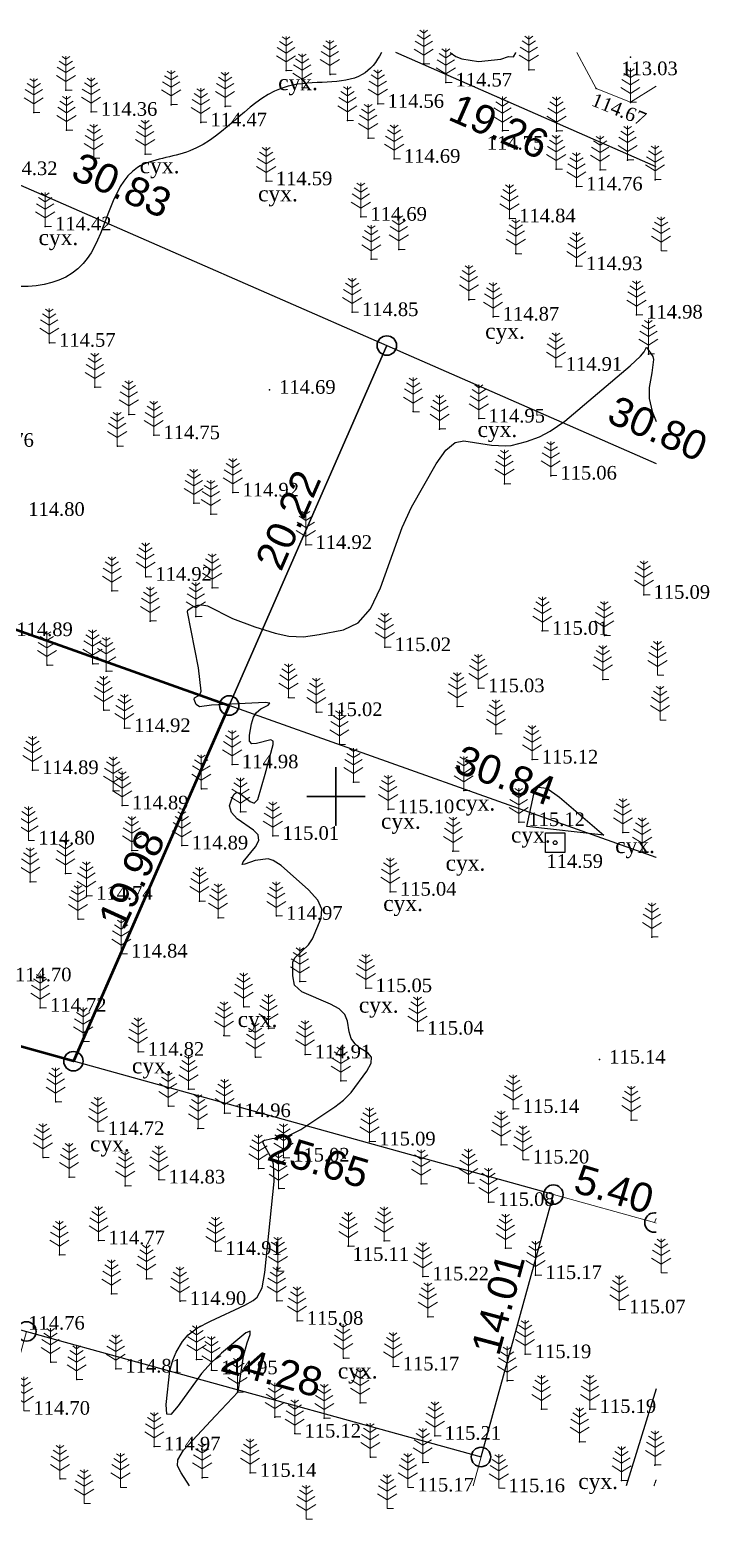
# Model space of a CAD drawing. Header units: millimetres. Extents: x 5405581.2 to 5405669.2, y 5524862.8 to 5524941.7.
# Drawn here: x 5405634.2 to 5405669.2, y 5524862.8 to 5524939.5 of the extents above; entities that cross this region are included whole.
import ezdxf
from ezdxf.enums import TextEntityAlignment as Align

# ---------------------------------------------------------------- set-up
doc = ezdxf.new("R2010")
doc.units = ezdxf.units.MM
doc.linetypes.add('0', pattern=[0])
doc.linetypes.add('1', pattern=[6, 3, -3])
for name, color, linetype, lineweight in [('11900000', 1, 'Continuous', 30), ('рельеф', 7, 'Continuous', 0), ('ТОЧКИ', 7, 'Continuous', 30)]:
    doc.layers.add(name, color=color, linetype=linetype, lineweight=lineweight)
for name, color, linetype in [('61420000', 7, 'Continuous'), ('SC007', 7, 'Continuous'), ('горизонтали', 42, 'Continuous'), ('Ділянки_Межі', 10, 'Continuous'), ('надписи', 7, 'Continuous'), ('Ограда каменная', 7, 'g5_472'), ('отметки', 7, 'Continuous'), ('промеры', 185, 'Continuous'), ('Растительность', 7, 'Continuous')]:
    doc.layers.add(name, color=color, linetype=linetype)
doc.styles.get("Standard").update_dxf_attribs({"font": 'arial.ttf'})
doc.styles.add('times', font='times.ttf')
doc.linetypes.add('g5_472', pattern='A,0,-4,[25,GUGK_2005.shx,S=0.4,R=0,X=0,Y=-0.2],0', length=4)
doc.linetypes.add('канава 0', pattern='A,0.9,0,["|",Standard,S=0.25,R=0,X=0,Y=0],0.1', length=1)

# ---------------------------------------------------------------- blocks, each defined once
blk = doc.blocks.new('A$C51FE15A3')
at = {"layer": 'Растительность', "color": 94, "lineweight": 0}
for points in [[(-0.201, 1.726), (0, 1.584), (0.201, 1.726)], [(0, 1.75), (0, 0), (0.319, 0)], [(-0.447, 1.172), (0, 0.895), (0.447, 1.172)], [(-0.343, 1.489), (0, 1.267), (0.343, 1.489)], [(-0.493, 0.753), (0, 0.444), (0.493, 0.753)]]:
    blk.add_lwpolyline(points, dxfattribs=at)
blk = doc.blocks.new('SYMBOL902')
at = {"layer": 'SC007'}
blk.add_lwpolyline([(-1.25, -1.25), (-1.25, 1.25), (1.25, 1.25), (1.25, -1.25)], close=True, dxfattribs=at)
blk.add_circle((0, 0), 0.25, dxfattribs=at)

msp = doc.modelspace()

# ---------------------------------------------------------------- linework, layer by layer
at = {"layer": '11900000', "color": 0, "linetype": '0', "lineweight": 15, "ltscale": 0.7}
for points in [[(5405650, 5524898.496), (5405650, 5524901.504)], [(5405650, 5524898.496), (5405650, 5524901.504)], [(5405650, 5524898.496), (5405650, 5524901.504)], [(5405650, 5524898.496), (5405650, 5524901.504)], [(5405650, 5524898.496), (5405650, 5524901.504)], [(5405650, 5524898.496), (5405650, 5524901.504)], [(5405650, 5524898.496), (5405650, 5524901.504)], [(5405650, 5524898.496), (5405650, 5524901.504)], [(5405650, 5524898.496), (5405650, 5524901.504)], [(5405650, 5524898.496), (5405650, 5524901.504)], [(5405650, 5524898.496), (5405650, 5524901.504)], [(5405650, 5524898.496), (5405650, 5524901.504)], [(5405650, 5524898.496), (5405650, 5524901.504)], [(5405650, 5524898.496), (5405650, 5524901.504)], [(5405650, 5524898.496), (5405650, 5524901.504)], [(5405650, 5524898.496), (5405650, 5524901.504)], [(5405650, 5524898.496), (5405650, 5524901.504)], [(5405650, 5524898.496), (5405650, 5524901.504)], [(5405650, 5524898.496), (5405650, 5524901.504)], [(5405650, 5524898.496), (5405650, 5524901.504)], [(5405650, 5524898.496), (5405650, 5524901.504)], [(5405650, 5524898.496), (5405650, 5524901.504)], [(5405650, 5524898.496), (5405650, 5524901.504)], [(5405650, 5524898.496), (5405650, 5524901.504)], [(5405650, 5524898.496), (5405650, 5524901.504)], [(5405650, 5524898.496), (5405650, 5524901.504)], [(5405650, 5524898.496), (5405650, 5524901.504)], [(5405650, 5524898.496), (5405650, 5524901.504)], [(5405650, 5524898.496), (5405650, 5524901.504)], [(5405650, 5524898.496), (5405650, 5524901.504)], [(5405650, 5524898.496), (5405650, 5524901.504)], [(5405650, 5524898.496), (5405650, 5524901.504)], [(5405650, 5524898.496), (5405650, 5524901.504)], [(5405650, 5524898.496), (5405650, 5524901.504)], [(5405650, 5524898.496), (5405650, 5524901.504)], [(5405650, 5524898.496), (5405650, 5524901.504)], [(5405650, 5524898.496), (5405650, 5524901.504)], [(5405650, 5524898.496), (5405650, 5524901.504)], [(5405650, 5524898.496), (5405650, 5524901.504)], [(5405650, 5524898.496), (5405650, 5524901.504)], [(5405650, 5524898.496), (5405650, 5524901.504)], [(5405650, 5524898.496), (5405650, 5524901.504)], [(5405650, 5524898.496), (5405650, 5524901.504)], [(5405650, 5524898.496), (5405650, 5524901.504)], [(5405648.496, 5524900), (5405651.504, 5524900)], [(5405648.496, 5524900), (5405651.504, 5524900)], [(5405648.496, 5524900), (5405651.504, 5524900)], [(5405648.496, 5524900), (5405651.504, 5524900)], [(5405648.496, 5524900), (5405651.504, 5524900)], [(5405648.496, 5524900), (5405651.504, 5524900)], [(5405648.496, 5524900), (5405651.504, 5524900)], [(5405648.496, 5524900), (5405651.504, 5524900)], [(5405648.496, 5524900), (5405651.504, 5524900)], [(5405648.496, 5524900), (5405651.504, 5524900)], [(5405648.496, 5524900), (5405651.504, 5524900)], [(5405648.496, 5524900), (5405651.504, 5524900)], [(5405648.496, 5524900), (5405651.504, 5524900)], [(5405648.496, 5524900), (5405651.504, 5524900)], [(5405648.496, 5524900), (5405651.504, 5524900)], [(5405648.496, 5524900), (5405651.504, 5524900)], [(5405648.496, 5524900), (5405651.504, 5524900)], [(5405648.496, 5524900), (5405651.504, 5524900)], [(5405648.496, 5524900), (5405651.504, 5524900)], [(5405648.496, 5524900), (5405651.504, 5524900)], [(5405648.496, 5524900), (5405651.504, 5524900)], [(5405648.496, 5524900), (5405651.504, 5524900)], [(5405648.496, 5524900), (5405651.504, 5524900)]]:
    msp.add_lwpolyline(points, dxfattribs=at)
at = {"layer": '11900000', "linetype": '0', "lineweight": 15, "ltscale": 0.7}
for points in [[(5405650, 5524898.496), (5405650, 5524901.504)], [(5405650, 5524898.496), (5405650, 5524901.504)], [(5405650, 5524898.496), (5405650, 5524901.504)], [(5405650, 5524898.496), (5405650, 5524901.504)], [(5405650, 5524898.496), (5405650, 5524901.504)], [(5405650, 5524898.496), (5405650, 5524901.504)], [(5405650, 5524898.496), (5405650, 5524901.504)], [(5405650, 5524898.496), (5405650, 5524901.504)], [(5405648.496, 5524900), (5405651.504, 5524900)], [(5405648.496, 5524900), (5405651.504, 5524900)]]:
    msp.add_lwpolyline(points, dxfattribs=at)
at = {"layer": '11900000', "color": 7}
for points in [[(5405650, 5524898.5, 0), (5405650, 5524901.5, 0)], [(5405650, 5524898.5, 0), (5405650, 5524901.5, 0)], [(5405648.5, 5524900, 0), (5405651.5, 5524900, 0)], [(5405648.5, 5524900, 0), (5405651.5, 5524900, 0)]]:
    msp.add_polyline3d(points, dxfattribs=at)
at = {"layer": '61420000', "linetype": '1', "lineweight": 15}
msp.add_open_spline([(5405666.492, 5524864.839), (5405666.452, 5524864.734), (5405666.412, 5524864.628), (5405666.373, 5524864.523)], degree=3, dxfattribs=at)
at = {"layer": 'горизонтали', "color": 32}
for points in [[(5405655.884, 5524938.276, 114.5), (5405656.167, 5524938.082, 114.5), (5405656.477, 5524937.952, 114.5), (5405657.347, 5524937.812, 114.5), (5405658.497, 5524937.932, 114.5)], [(5405658.497, 5524937.932, 114.5), (5405658.887, 5524938.082, 114.5), (5405659.137, 5524938.052, 114.5), (5405659.257, 5524938.262, 114.5), (5405659.263, 5524938.276, 114.5)], [(5405642.465, 5524864.523, 115), (5405642.037, 5524865.192, 115), (5405641.837, 5524865.552, 115), (5405641.857, 5524865.872, 115), (5405642.147, 5524866.362, 115), (5405643.807, 5524868.132, 115), (5405644.967, 5524869.362, 115), (5405645.247, 5524871.192, 115), (5405645.427, 5524871.882, 115), (5405645.587, 5524872.312, 115), (5405645.577, 5524872.482, 115), (5405645.357, 5524872.392, 115), (5405644.117, 5524871.362, 115), (5405643.587, 5524870.872, 115), (5405643.077, 5524870.302, 115), (5405641.877, 5524868.642, 115), (5405641.497, 5524868.192, 115), (5405641.287, 5524868.222, 115), (5405641.267, 5524868.712, 115), (5405641.457, 5524870.462, 115), (5405641.597, 5524871.002, 115), (5405641.777, 5524871.412, 115), (5405642.097, 5524871.952, 115), (5405642.397, 5524872.302, 115), (5405642.877, 5524872.652, 115), (5405643.537, 5524873.002, 115), (5405645.307, 5524873.832, 115), (5405645.737, 5524874.072, 115), (5405645.937, 5524874.242, 115), (5405646.207, 5524874.712, 115), (5405646.347, 5524875.502, 115), (5405646.817, 5524880.192, 115), (5405646.787, 5524881.072, 115), (5405646.717, 5524881.322, 115), (5405646.257, 5524882.152, 115), (5405646.277, 5524882.292, 115), (5405646.707, 5524882.402, 115), (5405647.477, 5524882.502, 115), (5405648.187, 5524882.862, 115), (5405649.947, 5524884.022, 115), (5405650.397, 5524884.372, 115), (5405650.787, 5524884.762, 115), (5405651.597, 5524885.872, 115), (5405651.807, 5524886.282, 115), (5405651.827, 5524886.592, 115), (5405651.637, 5524886.812, 115), (5405651.217, 5524887.072, 115), (5405650.967, 5524887.282, 115), (5405650.787, 5524887.552, 115), (5405650.687, 5524887.882, 115), (5405650.597, 5524888.442, 115), (5405650.457, 5524888.782, 115), (5405650.167, 5524889.072, 115), (5405649.727, 5524889.312, 115), (5405648.237, 5524889.952, 115), (5405647.867, 5524890.292, 115), (5405647.787, 5524890.762, 115), (5405647.787, 5524891.472, 115), (5405647.887, 5524891.702, 115), (5405648.597, 5524892.372, 115), (5405648.797, 5524892.672, 115), (5405649.237, 5524893.732, 115), (5405649.277, 5524894.192, 115), (5405649.067, 5524894.672, 115), (5405648.597, 5524895.192, 115), (5405647.177, 5524896.442, 115), (5405646.777, 5524896.702, 115), (5405646.517, 5524896.792, 115), (5405645.837, 5524896.712, 115), (5405645.307, 5524896.512, 115), (5405645.177, 5524896.502, 115), (5405645.217, 5524896.632, 115), (5405645.857, 5524897.412, 115), (5405646.037, 5524897.732, 115), (5405645.997, 5524898.022, 115), (5405645.757, 5524898.272, 115), (5405644.917, 5524898.842, 115), (5405644.617, 5524899.182, 115), (5405644.527, 5524899.512, 115), (5405644.617, 5524899.832, 115), (5405644.747, 5524900.102, 115), (5405644.867, 5524900.212, 115), (5405645.027, 5524900.192, 115), (5405645.577, 5524899.742, 115), (5405645.797, 5524899.662, 115), (5405645.987, 5524899.852, 115), (5405646.357, 5524901.152, 115), (5405646.767, 5524902.682, 115), (5405646.767, 5524902.852, 115), (5405646.647, 5524902.922, 115), (5405645.917, 5524902.732, 115), (5405645.667, 5524902.712, 115), (5405645.547, 5524902.852, 115), (5405645.557, 5524903.152, 115), (5405645.657, 5524903.732, 115), (5405645.757, 5524904.072, 115), (5405645.917, 5524904.322, 115), (5405646.137, 5524904.502, 115), (5405646.517, 5524904.692, 115), (5405646.597, 5524904.802, 115), (5405646.357, 5524904.842, 115), (5405643.597, 5524904.702, 115), (5405642.977, 5524904.612, 115), (5405642.807, 5524904.732, 115), (5405642.697, 5524904.992, 115), (5405642.727, 5524905.072, 115), (5405642.987, 5524905.232, 115), (5405643.057, 5524905.422, 115), (5405642.917, 5524906.622, 115), (5405642.367, 5524909.492, 115), (5405642.377, 5524909.582, 115), (5405642.607, 5524909.732, 115), (5405642.897, 5524909.842, 115), (5405643.107, 5524909.862, 115), (5405643.387, 5524909.802, 115), (5405644.667, 5524909.152, 115), (5405645.827, 5524908.722, 115), (5405646.867, 5524908.402, 115), (5405647.577, 5524908.242, 115), (5405648.337, 5524908.222, 115), (5405649.137, 5524908.332, 115), (5405650.387, 5524908.582, 115), (5405651.147, 5524908.942, 115), (5405651.787, 5524909.652, 115), (5405652.297, 5524910.742, 115), (5405653.417, 5524913.832, 115), (5405653.897, 5524914.892, 115), (5405655.157, 5524917.122, 115), (5405655.657, 5524917.822, 115), (5405656.137, 5524918.222, 115), (5405656.587, 5524918.302, 115), (5405658.007, 5524918.082, 115), (5405658.727, 5524918.042, 115), (5405659.027, 5524918.062, 115), (5405659.817, 5524918.272, 115), (5405660.487, 5524918.512, 115), (5405661.037, 5524918.792, 115), (5405661.787, 5524919.312, 115), (5405665.147, 5524922.162, 115), (5405665.687, 5524922.652, 115), (5405665.877, 5524922.882, 115), (5405665.987, 5524923.112, 115), (5405666.317, 5524922.642, 115), (5405666.347, 5524922.492, 115), (5405666.267, 5524921.792, 115), (5405666.127, 5524921.042, 115), (5405666.127, 5524920.482, 115), (5405666.287, 5524919.802, 115), (5405666.492, 5524919.293, 115)]]:
    msp.add_polyline3d(points, dxfattribs=at)
msp.add_polyline3d([(5405659.837, 5524898.452, 115), (5405660.187, 5524900.122, 115), (5405660.417, 5524900.472, 115), (5405660.857, 5524900.422, 115), (5405661.507, 5524899.972, 115), (5405663.787, 5524898.002, 115), (5405659.837, 5524898.452, 115)], close=True, dxfattribs=at)
msp.add_open_spline([(5405652.353, 5524938.276), (5405652.088, 5524937.793), (5405651.033, 5524936.438), (5405646.321, 5524937.362), (5405643.86, 5524932.976), (5405638.381, 5524932.732), (5405638.048, 5524925.787), (5405631.475, 5524926.077), (5405627.008, 5524928.61), (5405623.809, 5524924.256), (5405617.701, 5524922.243), (5405611.057, 5524919.668), (5405603.931, 5524918.417), (5405598.683, 5524920.948), (5405595.986, 5524925.393), (5405592.528, 5524928.323), (5405588.104, 5524929.248), (5405585.037, 5524925.476), (5405587.396, 5524921.239), (5405588.984, 5524916.75), (5405593.479, 5524915.153), (5405599.008, 5524914.932), (5405598.878, 5524908.421), (5405606.817, 5524906.776), (5405608.307, 5524897.151), (5405615.343, 5524898.956), (5405617.751, 5524893.311), (5405623.768, 5524890.887), (5405626.725, 5524885.692), (5405628.214, 5524880.763), (5405622.772, 5524879.375), (5405624.442, 5524872.575), (5405625.741, 5524867.945), (5405627.732, 5524865.188), (5405628.203, 5524864.523)], degree=3, knots=[884.021984, 884.021984, 884.021984, 884.021984, 885.661514, 889.520415, 895.583001, 898.406187, 904.085367, 910.48747, 913.839474, 917.961004, 923.821409, 933.371758, 939.353154, 944.920824, 949.533728, 954.71556, 958.361713, 961.571803, 966.784207, 971.370375, 975.210912, 980.580361, 985.005609, 990.407517, 1001.45042, 1004.85445, 1007.86787, 1017.487334, 1022.90954, 1026.380728, 1030.095834, 1035.395338, 1043.1603, 1045.586743, 1045.586743, 1045.586743, 1045.586743], dxfattribs=at)
at = {"layer": 'Ділянки_Межі', "lineweight": 25}
for points in [[(5405618.17, 5524938.276), (5405624.379, 5524935.557), (5405652.622, 5524923.203), (5405666.492, 5524917.125)], [(5405666.492, 5524932.403), (5405653.077, 5524938.276)], [(5405666.492, 5524932.403), (5405653.077, 5524938.276)], [(5405583.748, 5524886.366), (5405587.263, 5524885.396), (5405610.666, 5524878.935), (5405634.068, 5524872.474), (5405657.472, 5524866.014), (5405661.2, 5524879.516), (5405636.486, 5524886.378), (5405606.49, 5524894.695), (5405583.748, 5524901.267)]]:
    msp.add_lwpolyline(points, dxfattribs=at)
at = {"layer": 'Ділянки_Межі'}
msp.add_lwpolyline([(5405615.397, 5524915.042), (5405624.379, 5524935.557), (5405652.622, 5524923.203), (5405644.506, 5524904.681)], close=True, dxfattribs=at)
for points in [[(5405644.506, 5524904.681), (5405652.622, 5524923.203), (5405666.492, 5524917.125)], [(5405666.492, 5524896.854), (5405644.506, 5524904.681)]]:
    msp.add_lwpolyline(points, dxfattribs=at)
at = {"layer": 'Ділянки_Межі', "lineweight": 50}
msp.add_lwpolyline([(5405606.49, 5524894.695), (5405615.397, 5524915.042), (5405644.506, 5524904.681), (5405636.486, 5524886.378)], close=True, dxfattribs=at)
at = {"layer": 'Ділянки_Межі', "lineweight": 0}
for points in [[(5405636.486, 5524886.378), (5405644.506, 5524904.681), (5405666.492, 5524896.854)], [(5405666.492, 5524878.284), (5405666.399, 5524878.073), (5405661.2, 5524879.516), (5405636.486, 5524886.378)], [(5405657.06, 5524864.523), (5405657.472, 5524866.014), (5405661.2, 5524879.516), (5405666.399, 5524878.073), (5405666.492, 5524878.047)], [(5405666.399, 5524878.073), (5405666.492, 5524878.284)], [(5405666.492, 5524878.047), (5405666.399, 5524878.073)], [(5405631.873, 5524864.523), (5405634.068, 5524872.474), (5405657.472, 5524866.014), (5405657.06, 5524864.523)]]:
    msp.add_lwpolyline(points, dxfattribs=at)
at = {"layer": 'Ограда каменная', "flags": 128}
msp.add_lwpolyline([(5405666.492, 5524869.526), (5405664.951, 5524864.523)], dxfattribs=at)
at = {"layer": 'отметки', "color": 7}
for p in [(5405665.171, 5524938.046, 113.032), (5405647.437, 5524937.355, 114.458), (5405649.696, 5524937.149, 114.479), (5405654.518, 5524937.693, 114.534), (5405659.935, 5524937.387, 114.582), (5405636.102, 5524936.343, 114.277), (5405648.269, 5524936.467, 114.532), (5405655.661, 5524936.732, 114.569), (5405663.402, 5524936.429, 114.67), (5405641.521, 5524935.593, 114.294), (5405644.295, 5524935.51, 114.387), (5405652.16, 5524935.637, 114.556), (5405665.162, 5524935.711, 114.575), (5405634.448, 5524935.194, 114.253), (5405637.397, 5524935.227, 114.358), (5405650.591, 5524934.789, 114.639), (5405636.135, 5524934.282, 114.369), (5405643.043, 5524934.68, 114.466), (5405658.58, 5524934.253, 114.751), (5405661.357, 5524934.242, 114.618), (5405651.662, 5524933.871, 114.532), (5405637.537, 5524932.832, 114.441), (5405640.184, 5524933.048, 114.493), (5405653, 5524932.81, 114.692), (5405665.016, 5524932.747, 114.654), (5405646.409, 5524931.654, 114.585), (5405661.336, 5524932.275, 114.768), (5405663.601, 5524932.236, 114.74), (5405666.431, 5524931.733, 114.769), (5405662.384, 5524931.382, 114.756), (5405635.037, 5524929.327, 114.42), (5405651.277, 5524929.827, 114.688), (5405658.937, 5524929.741, 114.844), (5405653.238, 5524928.143, 114.715), (5405659.259, 5524927.933, 114.931), (5405651.821, 5524927.641, 114.742), (5405662.375, 5524927.282, 114.931), (5405656.842, 5524925.547, 114.872), (5405656.849, 5524925.574, 114.866), (5405650.84, 5524924.919, 114.852), (5405665.477, 5524924.79, 114.981), (5405658.088, 5524924.687, 114.869), (5405635.247, 5524923.342, 114.572), (5405666.089, 5524922.767, 115.005), (5405661.331, 5524922.105, 114.914), (5405637.589, 5524921.055, 114.732), (5405646.577, 5524920.923, 114.686), (5405639.345, 5524919.649, 114.745), (5405653.978, 5524919.801, 114.929), (5405657.356, 5524919.443, 114.947), (5405655.337, 5524918.907, 114.984), (5405638.747, 5524918.029, 114.804), (5405640.621, 5524918.585, 114.753), (5405661.058, 5524916.506, 115.057), (5405644.69, 5524915.636, 114.922), (5405658.678, 5524916.083, 115.077), (5405642.685, 5524915.088, 114.942), (5405643.556, 5524914.52, 114.947), (5405648.45, 5524912.94, 114.921), (5405640.205, 5524911.302, 114.92), (5405638.47, 5524910.582, 114.869), (5405643.63, 5524910.743, 114.979), (5405665.857, 5524910.373, 115.093), (5405640.437, 5524909.027, 114.902), (5405642.793, 5524909.26, 115.018), (5405660.626, 5524908.52, 115.01), (5405663.823, 5524908.286, 115.089), (5405652.522, 5524907.677, 115.022), (5405635.127, 5524906.749, 114.904), (5405637.476, 5524906.824, 114.901), (5405638.173, 5524906.443, 114.928), (5405657.335, 5524905.565, 115.031), (5405663.738, 5524906.017, 115.076), (5405647.559, 5524905.084, 115.049), (5405638.044, 5524904.437, 114.921), (5405648.993, 5524904.337, 115.017), (5405656.247, 5524904.63, 115.067), (5405639.112, 5524903.514, 114.918), (5405650.181, 5524902.684, 115.034), (5405658.24, 5524903.23, 115.047), (5405660.099, 5524901.896, 115.118), (5405634.377, 5524901.352, 114.886), (5405644.661, 5524901.651, 114.982), (5405638.533, 5524900.288, 114.869), (5405643.073, 5524900.401, 114.963), (5405650.904, 5524900.727, 115.113), (5405656.586, 5524900.31, 115.133), (5405639.002, 5524899.537, 114.892), (5405645.081, 5524899.213, 115.016), (5405652.687, 5524899.337, 115.1), (5405659.411, 5524898.678, 115.12), (5405646.755, 5524897.968, 115.012), (5405664.778, 5524898.141, 115.163), (5405639.5, 5524897.225, 114.955), (5405642.075, 5524897.475, 114.894), (5405656.027, 5524897.189, 115.11), (5405665.768, 5524897.152, 115.059), (5405634.265, 5524895.611, 114.761), (5405636.07, 5524896.037, 114.823), (5405637.157, 5524894.889, 114.735), (5405652.8, 5524895.096, 115.038), (5405642.976, 5524894.607, 114.987), (5405636.723, 5524893.684, 114.796), (5405643.932, 5524893.759, 114.97), (5405646.936, 5524893.855, 114.97), (5405666.27, 5524892.768, 115.1), (5405638.956, 5524891.911, 114.838), (5405648.149, 5524890.485, 115.015), (5405651.543, 5524890.13, 115.047), (5405634.78, 5524889.124, 114.718), (5405645.255, 5524889.167, 114.882), (5405646.53, 5524888.068, 114.877), (5405654.203, 5524887.946, 115.039), (5405636.992, 5524887.387, 114.755), (5405644.237, 5524887.695, 114.971), (5405639.812, 5524886.859, 114.822), (5405645.855, 5524886.591, 114.906), (5405648.409, 5524886.725, 114.906), (5405663.569, 5524886.457, 115.143), (5405642.409, 5524884.931, 114.856), (5405650.249, 5524885.367, 114.967), (5405635.572, 5524884.294, 114.668), (5405641.375, 5524884.064, 114.849), (5405644.269, 5524883.7, 114.963), (5405659.119, 5524883.919, 115.137), (5405665.206, 5524883.349, 115.235), (5405637.757, 5524882.784, 114.724), (5405642.898, 5524882.918, 114.907), (5405651.726, 5524882.243, 115.087), (5405658.505, 5524882.074, 115.18), (5405634.919, 5524881.421, 114.652), (5405647.298, 5524881.416, 115.023), (5405659.634, 5524881.313, 115.203), (5405636.26, 5524880.409, 114.712), (5405640.888, 5524880.286, 114.835), (5405646.015, 5524880.85, 114.961), (5405639.156, 5524879.97, 114.759), (5405647.056, 5524879.821, 115.012), (5405654.388, 5524880.066, 115.103), (5405656.824, 5524880.114, 115.077), (5405657.855, 5524879.13, 115.081), (5405637.784, 5524877.155, 114.77), (5405643.805, 5524876.612, 114.906), (5405645.564, 5524876.662, 114.965), (5405650.639, 5524876.863, 115.111), (5405652.48, 5524877.132, 115.146), (5405658.736, 5524876.762, 115.128), (5405635.762, 5524876.412, 114.747), (5405640.239, 5524875.181, 114.892), (5405647.01, 5524875.584, 115.026), (5405654.471, 5524875.302, 115.218), (5405660.283, 5524875.368, 115.174), (5405638.444, 5524874.408, 114.789), (5405641.973, 5524874.037, 114.903), (5405646.955, 5524874.045, 115.029), (5405664.595, 5524873.604, 115.075), (5405648.004, 5524873.016, 115.084), (5405654.725, 5524873.231, 115.168), (5405650.385, 5524871.101, 115.158), (5405659.742, 5524871.297, 115.191), (5405635.314, 5524870.891, 114.791), (5405638.663, 5524870.556, 114.813), (5405642.824, 5524871.031, 115.09), (5405643.593, 5524870.472, 114.948), (5405652.94, 5524870.667, 115.169), (5405636.652, 5524869.999, 114.778), (5405658.818, 5524869.937, 115.229), (5405644.934, 5524869.355, 114.999), (5405651.25, 5524868.8, 115.206), (5405646.854, 5524868.068, 115.088), (5405649.398, 5524868.014, 115.143), (5405660.584, 5524868.467, 115.228), (5405663.081, 5524868.48, 115.187), (5405640.647, 5524866.55, 114.971), (5405647.884, 5524867.214, 115.12), (5405655.096, 5524867.101, 115.21), (5405662.55, 5524866.794, 115.238), (5405651.774, 5524866, 115.169), (5405654.47, 5524865.726, 115.21), (5405643.115, 5524864.946, 115.042), (5405645.585, 5524865.191, 115.143), (5405666.425, 5524865.599, 115.133), (5405635.796, 5524864.883, 114.723), (5405664.708, 5524864.804, 115.197)]:
    msp.add_point(p, dxfattribs=at)
at = {"layer": 'рельеф', "color": 7, "linetype": 'канава 0', "ltscale": 0.4, "elevation": 114.41}
msp.add_lwpolyline([(5405662.398, 5524938.276), (5405663.4, 5524936.43), (5405665.16, 5524935.72), (5405666.492, 5524936.545)], dxfattribs=at)
at = {"layer": 'ТОЧКИ'}
for centre in [(5405652.622, 5524923.203), (5405644.506, 5524904.681, 107.24), (5405636.486, 5524886.378), (5405661.2, 5524879.516), (5405634.068, 5524872.474), (5405657.472, 5524866.013)]:
    msp.add_circle(centre, 0.5, dxfattribs=at)
for centre, start, end in [((5405666.399, 5524878.073, 107.24), 90, 270), ((5405666.398, 5524878.073, 107.24), 79.17452, 89.86852), ((5405666.398, 5524878.072, 107.24), 270.13144, 280.82562)]:
    msp.add_arc(centre, 0.5, start, end, dxfattribs=at)

# ---------------------------------------------------------------- block references
at = {"layer": 'отметки', "color": 7, "xscale": 0.400000000372529, "yscale": 0.400000000372529, "zscale": 0.400000000372529}
msp.add_blockref('SYMBOL902', (5405661.29, 5524897.62, 115.35), dxfattribs=at)
at = {"layer": 'Растительность', "color": 7}
for p in [(5405654.52, 5524937.7, 114.53), (5405647.43, 5524937.36, 114.46), (5405649.69, 5524937.16, 114.48), (5405659.93, 5524937.39, 114.58), (5405636.1, 5524936.35, 114.28), (5405648.27, 5524936.47, 114.53), (5405655.66, 5524936.74, 114.57), (5405641.52, 5524935.6, 114.29), (5405644.29, 5524935.52, 114.39), (5405652.16, 5524935.64, 114.56), (5405665.16, 5524935.72, 114.41), (5405634.44, 5524935.2, 114.25), (5405637.39, 5524935.23, 114.36), (5405643.04, 5524934.69, 114.47), (5405650.59, 5524934.79, 114.64), (5405636.13, 5524934.29, 114.37), (5405651.66, 5524933.88, 114.53), (5405658.58, 5524934.26, 114.75), (5405661.36, 5524934.25, 114.62), (5405640.18, 5524933.05, 114.49), (5405637.53, 5524932.84, 114.44), (5405653, 5524932.81, 114.69), (5405661.34, 5524932.28, 114.77), (5405663.6, 5524932.24, 114.74), (5405665.02, 5524932.75, 114.65), (5405646.41, 5524931.66, 114.59), (5405666.43, 5524931.74, 114.77), (5405662.38, 5524931.38, 114.76), (5405635.03, 5524929.33, 114.42), (5405651.28, 5524929.83, 114.69), (5405658.94, 5524929.74, 114.84), (5405651.82, 5524927.64, 114.74), (5405653.24, 5524928.15, 114.72), (5405659.26, 5524927.93, 114.93), (5405666.74, 5524928.07, 114.95), (5405662.38, 5524927.28, 114.93), (5405656.85, 5524925.58, 114.87), (5405650.84, 5524924.92, 114.85), (5405658.09, 5524924.69, 114.87), (5405665.48, 5524924.79, 114.98), (5405635.24, 5524923.35, 114.57), (5405666.09, 5524922.77, 115), (5405661.33, 5524922.11, 114.91), (5405637.59, 5524921.06, 114.73), (5405639.34, 5524919.65, 114.75), (5405653.98, 5524919.8, 114.93), (5405657.36, 5524919.45, 114.95), (5405640.62, 5524918.59, 114.75), (5405655.34, 5524918.91, 114.98), (5405638.74, 5524918.03, 114.8), (5405658.68, 5524916.08, 115.08), (5405661.06, 5524916.51, 115.06), (5405644.69, 5524915.64, 114.92), (5405642.68, 5524915.09, 114.94), (5405643.56, 5524914.52, 114.95), (5405648.45, 5524912.94, 114.92), (5405640.2, 5524911.3, 114.92), (5405643.63, 5524910.74, 114.98), (5405638.47, 5524910.58, 114.87), (5405665.86, 5524910.37, 115.09), (5405642.79, 5524909.26, 115.02), (5405640.44, 5524909.03, 114.9), (5405660.63, 5524908.52, 115.01), (5405652.52, 5524907.68, 115.02), (5405663.82, 5524908.29, 115.09), (5405635.12, 5524906.75, 114.9), (5405637.47, 5524906.83, 114.9), (5405638.17, 5524906.44, 114.93), (5405666.56, 5524906.24, 115.05), (5405657.33, 5524905.57, 115.03), (5405663.74, 5524906.02, 115.08), (5405647.56, 5524905.08, 115.05), (5405656.25, 5524904.63, 115.07), (5405638.04, 5524904.44, 114.92), (5405648.99, 5524904.34, 115.02), (5405666.69, 5524903.93, 115.04), (5405639.11, 5524903.51, 114.92), (5405658.24, 5524903.23, 115.05), (5405650.18, 5524902.68, 115.03), (5405644.66, 5524901.65, 114.98), (5405660.1, 5524901.9, 115.12), (5405634.38, 5524901.35, 114.89), (5405638.53, 5524900.29, 114.87), (5405643.07, 5524900.4, 114.96), (5405650.9, 5524900.73, 115.11), (5405656.58, 5524900.31, 115.13), (5405639, 5524899.54, 114.89), (5405652.69, 5524899.34, 115.1), (5405645.08, 5524899.21, 115.02), (5405659.41, 5524898.68, 115.12), (5405634.17, 5524897.73, 114.8), (5405646.75, 5524897.97, 115.01), (5405664.78, 5524898.14, 115.16), (5405639.5, 5524897.22, 114.96), (5405642.07, 5524897.48, 114.89), (5405656.03, 5524897.19, 115.11), (5405665.77, 5524897.15, 115.06), (5405634.26, 5524895.61, 114.76), (5405636.07, 5524896.04, 114.82), (5405637.15, 5524894.89, 114.74), (5405652.8, 5524895.09, 115.04), (5405642.97, 5524894.61, 114.99), (5405646.93, 5524893.85, 114.97), (5405636.72, 5524893.68, 114.8), (5405643.93, 5524893.76, 114.97), (5405666.27, 5524892.77, 115.1), (5405638.95, 5524891.91, 114.84), (5405648.15, 5524890.48, 115.02), (5405651.54, 5524890.13, 115.05), (5405634.78, 5524889.12, 114.72), (5405645.25, 5524889.17, 114.88), (5405646.53, 5524888.07, 114.88), (5405654.2, 5524887.94, 115.04), (5405636.99, 5524887.39, 114.76), (5405644.24, 5524887.69, 114.97), (5405639.81, 5524886.86, 114.82), (5405645.85, 5524886.59, 114.91), (5405648.41, 5524886.72, 114.91), (5405642.41, 5524884.93, 114.86), (5405650.25, 5524885.37, 114.97), (5405635.57, 5524884.29, 114.67), (5405641.37, 5524884.06, 114.85), (5405659.12, 5524883.92, 115.14), (5405644.27, 5524883.7, 114.96), (5405665.21, 5524883.35, 115.24), (5405637.75, 5524882.78, 114.72), (5405642.9, 5524882.92, 114.91), (5405651.73, 5524882.24, 115.09), (5405658.51, 5524882.07, 115.18), (5405634.91, 5524881.42, 114.65), (5405646.01, 5524880.85, 114.96), (5405647.3, 5524881.41, 115.02), (5405659.63, 5524881.31, 115.2), (5405636.26, 5524880.41, 114.71), (5405640.89, 5524880.28, 114.83), (5405654.39, 5524880.07, 115.1), (5405656.82, 5524880.11, 115.08), (5405639.15, 5524879.97, 114.76), (5405647.05, 5524879.82, 115.01), (5405657.85, 5524879.13, 115.08), (5405637.78, 5524877.15, 114.77), (5405652.48, 5524877.13, 115.15), (5405635.76, 5524876.41, 114.75), (5405643.8, 5524876.61, 114.91), (5405650.64, 5524876.86, 115.11), (5405658.74, 5524876.76, 115.13), (5405647.01, 5524875.58, 115.03), (5405666.75, 5524875.49, 115.09), (5405640.24, 5524875.18, 114.89), (5405654.47, 5524875.3, 115.22), (5405660.28, 5524875.37, 115.17), (5405638.44, 5524874.41, 114.79), (5405641.97, 5524874.04, 114.9), (5405646.95, 5524874.04, 115.03), (5405654.73, 5524873.23, 115.17), (5405664.59, 5524873.6, 115.07), (5405648, 5524873.02, 115.08), (5405635.31, 5524870.89, 114.79), (5405642.82, 5524871.03, 115.09), (5405650.38, 5524871.1, 115.16), (5405659.74, 5524871.3, 115.19), (5405638.66, 5524870.55, 114.81), (5405643.59, 5524870.47, 114.95), (5405652.94, 5524870.67, 115.17), (5405636.65, 5524870, 114.78), (5405644.93, 5524869.35, 115), (5405658.82, 5524869.94, 115.23), (5405651.25, 5524868.8, 115.21), (5405633.93, 5524868.38, 114.7), (5405646.85, 5524868.07, 115.09), (5405649.4, 5524868.01, 115.14), (5405660.58, 5524868.47, 115.23), (5405663.08, 5524868.48, 115.19), (5405647.88, 5524867.21, 115.12), (5405655.1, 5524867.1, 115.21), (5405640.65, 5524866.55, 114.97), (5405662.55, 5524866.79, 115.24), (5405651.77, 5524866, 115.17), (5405654.47, 5524865.73, 115.21), (5405666.43, 5524865.6, 115.13), (5405635.79, 5524864.88, 114.72), (5405643.11, 5524864.95, 115.04), (5405645.58, 5524865.19, 115.14), (5405664.71, 5524864.8, 115.2), (5405638.91, 5524864.45, 114.84), (5405653.7, 5524864.44, 115.17), (5405658.39, 5524864.4, 115.16), (5405637.04, 5524863.61, 114.75), (5405652.64, 5524863.36, 115.19), (5405648.47, 5524862.81, 115.09)]:
    msp.add_blockref('A$C51FE15A3', p, dxfattribs=at)

# ---------------------------------------------------------------- texts
at = {"layer": 'надписи', "color": 7, "style": 'times'}
for p in [(5405647.026, 5524937.142, 111.861), (5405639.899, 5524932.868, 111.861), (5405645.992, 5524931.423, 111.861), (5405634.689, 5524929.17, 111.861), (5405657.683, 5524924.348, 111.861), (5405657.292, 5524919.295, 111.861), (5405656.155, 5524900.075, 111.861), (5405652.322, 5524899.137, 111.861), (5405659.015, 5524898.426, 111.861), (5405664.379, 5524897.884, 111.861), (5405655.648, 5524896.98, 111.861), (5405652.435, 5524894.906, 111.861), (5405644.942, 5524888.936, 111.861), (5405651.181, 5524889.674, 111.861), (5405639.498, 5524886.549, 111.861), (5405637.34, 5524882.532, 111.861), (5405650.099, 5524870.85, 111.861), (5405662.478, 5524865.166, 111.861)]:
    msp.add_text('сух.', height=0.8, dxfattribs=at).set_placement(p, align=Align.TOP_LEFT)
at = {"layer": 'отметки', "color": 7, "style": 'times'}
for s, p in [('113.03', (5405664.692, 5524937.814, 113.032)), ('114.57', (5405656.161, 5524937.232, 114.569)), ('114.36', (5405637.897, 5524935.727, 114.358)), ('114.56', (5405652.66, 5524936.137, 114.556)), ('114.47', (5405643.543, 5524935.18, 114.466)), ('114.75', (5405657.77, 5524933.983, 114.751)), ('114.69', (5405653.5, 5524933.31, 114.692)), ('114.32', (5405632.757, 5524932.675, 114.317)), ('114.59', (5405646.909, 5524932.154, 114.585)), ('114.76', (5405662.884, 5524931.882, 114.756)), ('114.69', (5405651.777, 5524930.327, 114.688)), ('114.84', (5405659.437, 5524930.241, 114.844)), ('114.42', (5405635.537, 5524929.827, 114.42)), ('114.93', (5405662.875, 5524927.782, 114.931)), ('114.85', (5405651.34, 5524925.419, 114.852)), ('114.87', (5405658.588, 5524925.187, 114.869)), ('114.98', (5405665.977, 5524925.29, 114.981)), ('114.57', (5405635.747, 5524923.842, 114.572)), ('114.91', (5405661.831, 5524922.605, 114.914)), ('114.69', (5405647.077, 5524921.423, 114.686)), ('114.95', (5405657.856, 5524919.943, 114.947)), ('114.76', (5405631.539, 5524918.694, 114.757)), ('114.75', (5405641.121, 5524919.085, 114.753)), ('115.06', (5405661.558, 5524917.006, 115.057)), ('114.92', (5405645.19, 5524916.136, 114.922)), ('114.80', (5405634.159, 5524915.138, 114.8)), ('114.92', (5405648.95, 5524913.44, 114.921)), ('114.92', (5405640.705, 5524911.802, 114.92)), ('115.09', (5405666.357, 5524910.873, 115.093)), ('114.89', (5405633.546, 5524908.954, 114.888)), ('115.01', (5405661.126, 5524909.02, 115.01)), ('115.02', (5405653.022, 5524908.177, 115.022)), ('115.03', (5405657.835, 5524906.065, 115.031)), ('115.02', (5405649.493, 5524904.837, 115.017)), ('114.92', (5405639.612, 5524904.014, 114.918)), ('114.89', (5405634.877, 5524901.852, 114.886)), ('114.98', (5405645.161, 5524902.151, 114.982)), ('115.12', (5405660.599, 5524902.396, 115.118)), ('114.89', (5405639.502, 5524900.037, 114.892)), ('115.10', (5405653.187, 5524899.837, 115.1)), ('115.12', (5405659.911, 5524899.178, 115.12)), ('114.80', (5405634.677, 5524898.227, 114.798)), ('114.89', (5405642.575, 5524897.975, 114.894)), ('115.01', (5405647.255, 5524898.468, 115.012)), ('114.59', (5405660.841, 5524897.026, 114.588)), ('115.04', (5405653.3, 5524895.596, 115.038)), ('114.74', (5405637.657, 5524895.389, 114.735)), ('114.97', (5405647.436, 5524894.355, 114.97)), ('114.84', (5405639.456, 5524892.411, 114.838)), ('114.70', (5405633.478, 5524891.19, 114.697)), ('115.05', (5405652.043, 5524890.63, 115.047)), ('114.72', (5405635.28, 5524889.624, 114.718)), ('115.04', (5405654.703, 5524888.446, 115.039)), ('114.82', (5405640.312, 5524887.359, 114.822)), ('114.91', (5405648.909, 5524887.225, 114.906)), ('115.14', (5405664.069, 5524886.957, 115.143)), ('114.96', (5405644.769, 5524884.2, 114.963)), ('115.14', (5405659.619, 5524884.419, 115.137)), ('114.72', (5405638.257, 5524883.284, 114.724)), ('115.09', (5405652.226, 5524882.743, 115.087)), ('115.02', (5405647.798, 5524881.916, 115.023)), ('115.20', (5405660.134, 5524881.813, 115.203)), ('114.83', (5405641.388, 5524880.786, 114.835)), ('115.08', (5405658.355, 5524879.63, 115.081)), ('114.77', (5405638.284, 5524877.655, 114.77)), ('114.91', (5405644.305, 5524877.112, 114.906)), ('115.11', (5405650.859, 5524876.803, 115.111)), ('115.22', (5405654.971, 5524875.802, 115.218)), ('115.17', (5405660.783, 5524875.868, 115.174)), ('114.90', (5405642.473, 5524874.537, 114.903)), ('115.08', (5405648.504, 5524873.516, 115.084)), ('115.07', (5405665.095, 5524874.104, 115.075)), ('114.76', (5405634.16, 5524873.266, 114.758)), ('115.17', (5405653.44, 5524871.167, 115.169)), ('115.19', (5405660.242, 5524871.797, 115.191)), ('114.81', (5405639.163, 5524871.056, 114.813)), ('114.95', (5405644.093, 5524870.972, 114.948)), ('114.70', (5405634.43, 5524868.887, 114.697)), ('115.19', (5405663.581, 5524868.98, 115.187)), ('115.12', (5405648.384, 5524867.714, 115.12)), ('115.21', (5405655.596, 5524867.601, 115.21)), ('114.97', (5405641.147, 5524867.05, 114.971)), ('115.14', (5405646.085, 5524865.691, 115.143)), ('115.17', (5405654.196, 5524864.937, 115.174)), ('115.16', (5405658.887, 5524864.901, 115.159))]:
    msp.add_text(s, height=0.7, dxfattribs=at).set_placement(p, align=Align.TOP_LEFT)
msp.add_text('114.67', height=0.7, rotation=338.0304, dxfattribs=at).set_placement((5405663.355, 5524936.226, 114.67), align=Align.TOP_LEFT)
at = {"layer": 'промеры', "char_height": 1.5, "attachment_point": 1}
for s, insert, rotation in [('19.26', (5405656.305, 5524936.225), 336.35584), ('30.83', (5405636.879, 5524933.196), 336.3783), ('30.80', (5405664.475, 5524920.676), 336.32163), ('20.22', (5405645.802, 5524912.127, 107.24), 66.39254), ('30.84', (5405656.514, 5524902.695), 340.0588), ('19.98', (5405637.705, 5524893.675), 65.47927), ('25.65', (5405646.813, 5524882.748), 343.40255), ('5.40', (5405662.586, 5524881.1), 343.40255), ('14.01', (5405656.942, 5524871.547), 74.94436), ('24.28', (5405644.384, 5524871.901), 344.56221)]:
    msp.add_mtext(s, dxfattribs=dict(at, insert=insert, rotation=rotation))

doc.saveas('drawing.dxf')
